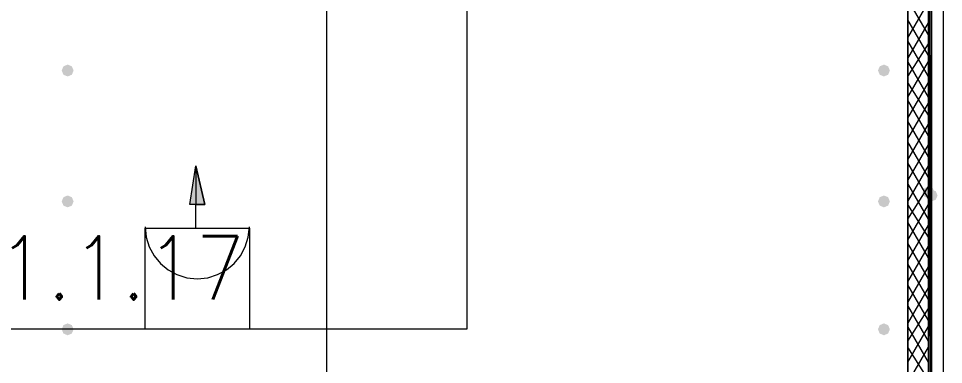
# Model space of a CAD drawing. Header units: millimetres. Extents: x 0 to 420, y 0 to 297.
# Drawn here: x 373.57 to 386.71, y 111.85 to 116.78 of the extents above; entities that cross this region are included whole.
import ezdxf

# ---------------------------------------------------------------- set-up
doc = ezdxf.new("R2010")
doc.units = ezdxf.units.MM
doc.styles.get("Standard").update_dxf_attribs({"font": 'STANDARD'})

msp = doc.modelspace()

# ---------------------------------------------------------------- hatches: boundary and pattern name
h = msp.add_hatch(color=7)
h.paths.add_polyline_path([(386.545667, 123.274667), (386.503333, 123.274667), (386.545667, 105.240667)], flags=0)
h.paths.add_polyline_path([(386.503333, 123.274667), (386.545667, 105.240667), (386.503333, 105.240667)], flags=0)
for color, points in [(7, [(374.353667, 116.035667), (374.328796, 115.975871), (374.269, 115.951), (374.209204, 115.975871), (374.184333, 116.035667), (374.209204, 116.095462), (374.269, 116.120333), (374.328796, 116.095463)]), (7, [(385.953, 116.035667), (385.928129, 115.975871), (385.868333, 115.951), (385.808538, 115.975871), (385.783667, 116.035667), (385.808537, 116.095462), (385.868333, 116.120333), (385.928129, 116.095463)]), (254, [(386.588, 114.3), (386.563129, 114.240204), (386.503333, 114.215333), (386.443537, 114.240204), (386.418667, 114.3), (386.443537, 114.359796), (386.503333, 114.384667), (386.563129, 114.359796)]), (7, [(374.353667, 114.173), (374.328796, 114.113204), (374.269, 114.088333), (374.209204, 114.113204), (374.184333, 114.173), (374.209204, 114.232796), (374.269, 114.257667), (374.328796, 114.232796)]), (7, [(385.953, 114.173), (385.928129, 114.113204), (385.868333, 114.088333), (385.808538, 114.113204), (385.783667, 114.173), (385.808537, 114.232796), (385.868333, 114.257667), (385.928129, 114.232796)]), (254, [(386.630333, 114.257667), (386.605462, 114.197871), (386.545667, 114.173), (386.485871, 114.197871), (386.461, 114.257667), (386.485871, 114.317462), (386.545667, 114.342333), (386.605462, 114.317463)]), (7, [(374.353667, 112.352667), (374.328796, 112.292871), (374.269, 112.268), (374.209204, 112.292871), (374.184333, 112.352667), (374.209204, 112.412462), (374.269, 112.437333), (374.328796, 112.412463)]), (7, [(385.953, 112.352667), (385.928129, 112.292871), (385.868333, 112.268), (385.808538, 112.292871), (385.783667, 112.352667), (385.808537, 112.412462), (385.868333, 112.437333), (385.928129, 112.412463)])]:
    msp.add_hatch(color=color).paths.add_polyline_path(points, flags=0)
h = msp.add_hatch(color=6)
h.paths.add_polyline_path([(376.216333, 114.130667), (376.089333, 114.681), (376.089333, 114.130667)], flags=0)
h.paths.add_polyline_path([(376.089333, 114.681), (376.089333, 114.130667), (376.004667, 114.130667)], flags=0)

# ---------------------------------------------------------------- linework, layer by layer
at = {"color": 7, "lineweight": 0}
for points in [[(100.922667, 105.029), (386.715, 105.029), (386.715, 222.715667), (100.922667, 222.715667)], [(364.49, 140.038667), (357.039333, 140.038667), (357.039333, 105.537), (369.697, 105.537), (369.697, 111.633), (386.207, 111.633), (386.207, 122.936), (386.207, 140.038667)], [(386.545667, 123.274667), (386.503333, 123.274667), (386.545667, 105.240667)], [(386.503333, 123.274667), (386.545667, 105.240667), (386.503333, 105.240667)]]:
    msp.add_lwpolyline(points, close=True, dxfattribs=at)
at = {"color": 6, "lineweight": 0}
for points in [[(134.704667, 221.869), (354.795667, 221.869), (367.411, 221.869), (367.411, 215.392), (376.851333, 215.392), (379.645333, 215.392), (379.645333, 191.135), (373.168333, 191.135), (373.168333, 163.872333), (372.999, 163.872333), (373.168333, 163.872333), (373.168333, 127.973667), (379.941667, 127.973667), (379.941667, 112.352667), (375.369667, 112.352667), (368.257667, 112.352667), (368.257667, 105.875667), (266.530667, 105.875667), (120.734667, 105.875667)], [(376.089333, 113.792), (376.089333, 114.130667), (376.004667, 114.130667), (376.089333, 114.681), (376.216333, 114.130667), (376.089333, 114.130667)], [(375.369667, 113.813167), (375.384718, 113.663863), (375.427885, 113.524801), (375.496189, 113.398959), (375.586651, 113.289318), (375.696293, 113.198856), (375.822134, 113.130552), (375.961196, 113.087384), (376.1105, 113.072333), (376.259804, 113.087384), (376.398866, 113.130552), (376.524707, 113.198856), (376.634349, 113.289318), (376.724811, 113.398959), (376.793115, 113.524801), (376.836282, 113.663863), (376.851333, 113.813167)]]:
    msp.add_lwpolyline(points, dxfattribs=at)
at = {"color": 1, "lineweight": 0}
msp.add_lwpolyline([(278.595667, 123.232333), (368.596334, 123.232333), (368.596334, 124.375333), (370.205, 124.375333), (370.924667, 124.375333), (370.924667, 108.458), (377.952, 108.458), (377.952, 160.739666), (380.195667, 160.739666), (380.195667, 163.872333), (365.294334, 163.872333), (365.294334, 145.668999), (361.992334, 145.668999), (361.992334, 149.351999), (361.992334, 150.071666), (361.272667, 150.071666), (348.191667, 150.071666), (348.191667, 146.430999), (348.191667, 145.668999), (344.381667, 145.668999), (344.381667, 149.351999), (344.381667, 150.071666), (330.792667, 150.071666)], dxfattribs=at)
at = {"color": 7, "lineweight": 0}
for points in [[(386.503333, 105.537), (386.503333, 160.528)], [(386.207, 140.038667), (386.207, 111.633)], [(386.545667, 105.240667), (386.545667, 123.274667), (386.545667, 105.240667), (386.503333, 123.274667)], [(386.503333, 123.274667), (386.503333, 105.240667)], [(386.545667, 105.240667), (386.545667, 123.274667), (386.503333, 123.274667)], [(386.503333, 123.274667), (386.503333, 105.240667)], [(386.545667, 105.240667), (386.545667, 123.274667), (386.503333, 123.274667)], [(386.503333, 116.543667), (386.207, 117.051667)], [(386.207, 116.501333), (386.503333, 117.009333)], [(386.503333, 116.247333), (386.207, 116.755333)], [(386.207, 116.205), (386.503333, 116.713)], [(386.503333, 115.951), (386.207, 116.459)], [(386.207, 115.951), (386.503333, 116.416667)], [(386.207, 115.654667), (386.503333, 116.162667)], [(386.503333, 115.654667), (386.207, 116.162667)], [(386.207, 115.358333), (386.503333, 115.866333)], [(386.503333, 115.400667), (386.207, 115.866333)], [(386.503333, 115.104333), (386.207, 115.612333)], [(386.207, 115.062), (386.503333, 115.57)], [(386.503333, 114.808), (386.207, 115.316)], [(386.207, 114.765667), (386.503333, 115.273667)], [(386.503333, 114.511667), (386.207, 115.019667)], [(386.207, 114.469333), (386.503333, 114.977333)], [(386.503333, 114.215333), (386.207, 114.723333)], [(386.207, 114.173), (386.503333, 114.681)], [(386.503333, 113.919), (386.207, 114.427)], [(386.207, 113.919), (386.503333, 114.384667)], [(386.207, 113.622667), (386.503333, 114.130667)], [(386.503333, 113.665), (386.207, 114.130667)], [(386.503333, 113.368667), (386.207, 113.876667)], [(386.207, 113.326333), (386.503333, 113.834333)], [(386.503333, 113.072333), (386.207, 113.580333)], [(386.207, 113.03), (386.503333, 113.538)], [(386.503333, 112.776), (386.207, 113.284)], [(386.207, 112.733667), (386.503333, 113.241667)], [(386.503333, 112.479667), (386.207, 112.987667)], [(386.207, 112.437333), (386.503333, 112.945333)], [(386.503333, 112.183333), (386.207, 112.691333)], [(386.207, 112.183333), (386.503333, 112.649)], [(386.207, 111.887), (386.503333, 112.395)], [(386.503333, 111.887), (386.207, 112.395)], [(386.207, 111.590667), (386.503333, 112.098667)], [(386.503333, 111.633), (386.207, 112.098667)]]:
    msp.add_lwpolyline(points, dxfattribs=at)
at = {"color": 6, "lineweight": 0}
for points in [[(376.089333, 114.681), (376.089333, 114.130667), (376.004667, 114.130667)], [(376.216333, 114.130667), (376.089333, 114.681), (376.089333, 114.130667)], [(375.369667, 112.352667), (375.369667, 113.792), (376.851333, 113.792), (376.851333, 112.352667)]]:
    msp.add_lwpolyline(points, close=True, dxfattribs=at)

# ---------------------------------------------------------------- texts
at = {"color": 7, "insert": (371.263333, 113.677563), "char_height": 0.90157, "width": 4.90854759, "attachment_point": 1}
msp.add_mtext('BTS1.1.17', dxfattribs=at)

doc.saveas('drawing.dxf')
